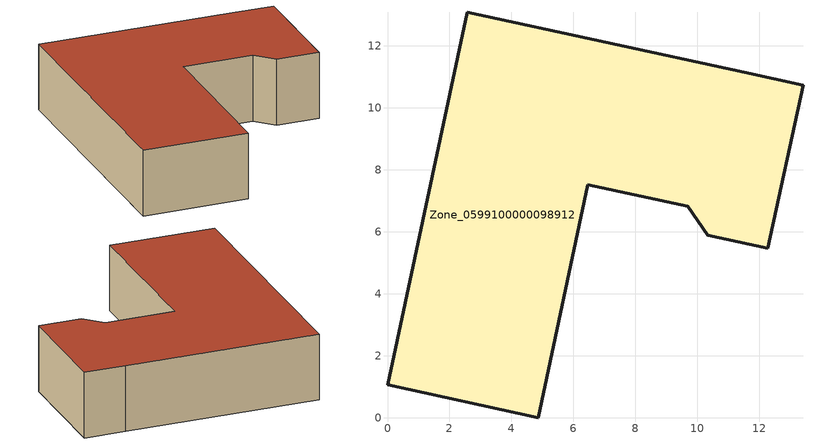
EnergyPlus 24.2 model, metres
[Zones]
Zone_0599100000098912
 floor ground (C_G): 13.41,10.73 12.28,5.46 10.33,5.88 9.69,6.82 6.47,7.51 4.86,0 0,1.06 2.57,13.08 11.52,11.15 z0
 wall outside (C_F): 9.69,6.82 10.33,5.88 12.28,5.46 13.41,10.73 11.52,11.15 2.57,13.08 0,1.06 4.86,0 6.47,7.51 9.69,6.82 z0:3.17
 roof outside (C_R): 12.28,5.46 13.41,10.73 11.52,11.15 2.57,13.08 0,1.06 4.86,0 6.47,7.51 9.69,6.82 10.33,5.88 z3.17
[BUILDING]
Pand.0599100000098912: North Axis=0; Terrain=City; Loads Convergence Tolerance Value=0.04; Temperature Convergence Tolerance Value=0.4; Solar Distribution=FullExterior; Maximum Number of Warmup Days=25; Minimum Number of Warmup Days=1
[Site:Location]
Rotterdam.The.Hague.AP_ZH_NLD Design_Conditions: Latitude=51.96; Longitude=4.45; Time Zone=1; Elevation=-4.5
[SITE:GROUNDTEMPERATURE:BUILDINGSURFACE]
18, 18, 18, 18, 18, 18, 18, 18, 18, 18, 18, 18
[MATERIAL] Thermal Absorptance=0.9; Solar Absorptance=0.7; Visible Absorptance=0.7
Name | Roughness | Thickness | Conductivity | Density | Specific Heat
G.TI.1975-1991 | MediumSmooth | 0.15 | 0.288461 | 540 | 1210
F.TI.1975-1991 | Rough | 0.3 | 0.230769 | 1920 | 840
R.TI.1975-1991 | MediumRough | 0.2 | 0.153846 | 1500 | 1000
[CONSTRUCTION]
C_G: G.TI.1975-1991
C_F: F.TI.1975-1991
C_R: R.TI.1975-1991
[ZONE]
Zone_0599100000098912: Type=1; Multiplier=1; Ceiling Height=Autocalculate; Volume=Autocalculate; Floor Area=autocalculate; Part of Total Floor Area=Yes
[ZONEINFILTRATION:DESIGNFLOWRATE]
Infil_Zone_0599100000098912: Zone or ZoneList or Space or SpaceList=Zone_0599100000098912; Schedule=AlwaysOn; Design Flow Rate Calculation Method=Flow/Area; Flow Rate per Floor Area=0.003; Constant Term Coefficient=1; Temperature Term Coefficient=0; Velocity Term Coefficient=0; Velocity Squared Term Coefficient=0
[HVACTEMPLATE:ZONE:IDEALLOADSAIRSYSTEM]
Zone_0599100000098912: Maximum Heating Supply Air Temperature=50; Minimum Cooling Supply Air Temperature=13; Maximum Heating Supply Air Humidity Ratio=0.0156; Minimum Cooling Supply Air Humidity Ratio=0.0077; Heating Limit=NoLimit; Cooling Limit=NoLimit; Dehumidification Control Type=ConstantSensibleHeatRatio; Cooling Sensible Heat Ratio=0.7; Dehumidification Setpoint=60; Humidification Control Type=None; Humidification Setpoint=30; Outdoor Air Method=None; Outdoor Air Flow Rate per Person=0.00944; Outdoor Air Flow Rate per Zone Floor Area=0; Outdoor Air Flow Rate per Zone=0; Demand Controlled Ventilation Type=None; Outdoor Air Economizer Type=NoEconomizer; Heat Recovery Type=None; Sensible Heat Recovery Effectiveness=0.7; Latent Heat Recovery Effectiveness=0.65
[ZONECONTROL:THERMOSTAT]
ThermostatControl_Zone_0599100000098912: Zone or ZoneList=Zone_0599100000098912; Control Type Schedule=DualSetpointControlType; Control 1=Thermostat_Zone_0599100000098912; Temperature Difference Between Cutout And Setpoint=0
[THERMOSTATSETPOINT:DUALSETPOINT]
Thermostat_Zone_0599100000098912: Heating Setpoint Temperature Schedule=HeatingSetpoint_Zone_0599100000098912; Cooling Setpoint Temperature Schedule=CoolingSetpoint_Zone_0599100000098912
[SCHEDULE:COMPACT]
HeatingSetpoint_Zone_0599100000098912: Through: 12/31, For: AllDays, Until: 24:00, 21
CoolingSetpoint_Zone_0599100000098912: Through: 12/31, For: AllDays, Until: 24:00, 24
DualSetpointControlType: Through: 12/31, For: AllDays, Until: 24:00, 4
AlwaysOn: Through: 12/31, For: AllDays, Until: 24:00, 1
